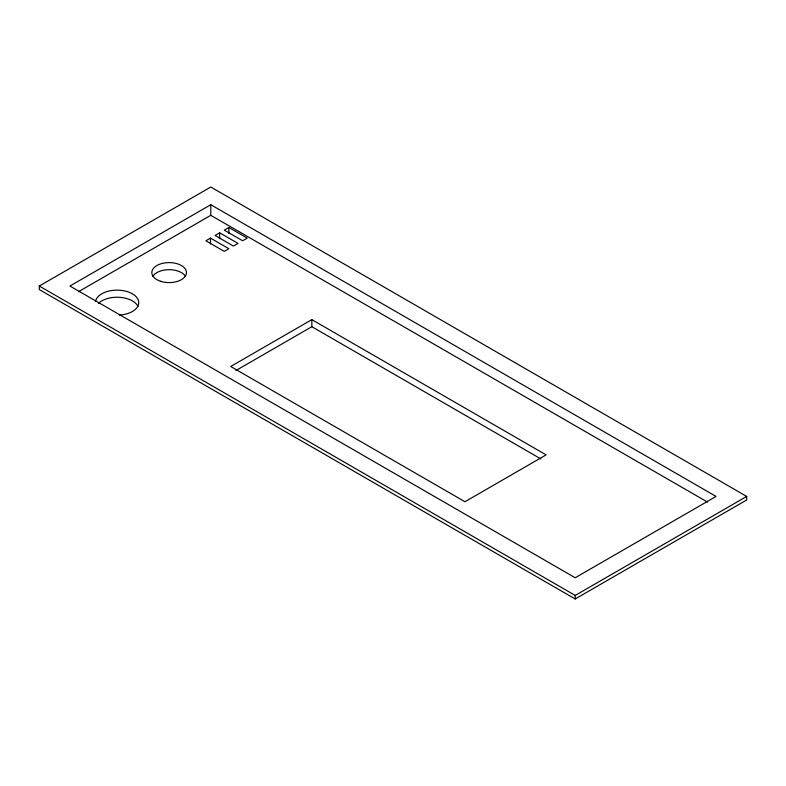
<?xml version="1.0" encoding="UTF-8"?>
<svg xmlns="http://www.w3.org/2000/svg" width="786" height="786" viewBox="0 0 786 786"><rect width="100%" height="100%" fill="white"/><g stroke="black" fill="none" stroke-linecap="round" stroke-linejoin="round"><path stroke-width="1.18" d="M39.3 286.035L210.795 187.029L746.7 496.428L746.7 499.965L575.205 598.971L39.3 289.572L39.3 286.035L575.205 595.434L746.7 496.428M210.795 204.704L69.925 286.035L575.205 577.759L716.075 496.428L210.795 204.704L210.795 215.315L707.587 502.136M78.394 291.753L210.795 215.315M210.481 238.119L205.893 240.771L224.265 251.382L228.864 248.73L210.481 238.119L210.481 244.014M219.667 232.813L215.079 235.466L233.452 246.077L238.05 243.424L219.667 232.813L219.667 238.708M228.864 227.518L224.265 230.16L242.638 240.771L247.236 238.119L228.864 227.518L228.864 233.403M311.846 319.627L230.701 366.482L464.968 501.733L546.113 454.878L311.846 319.627L311.846 326.701L540.817 458.896M235.967 370.511L311.846 326.701M575.205 595.434L575.205 598.971M152.867 276.25A17.321 10.002 0 0 1 169.147 269.667A17.321 10.002 0 0 1 185.427 276.25M95.509 301.569A21.654 12.497 0 0 1 117.586 290.152A21.654 12.497 0 0 1 138.719 302.148A21.654 12.497 0 0 1 119.344 315.088M98.329 303.475A21.654 12.497 0 0 1 119.914 297.334A21.654 12.497 0 0 1 138.002 306.491M160.482 281.26A17.321 10.002 0 0 0 186.469 272.595A17.321 10.002 0 0 0 160.482 263.939A17.321 10.002 0 0 0 160.482 281.26"/></g></svg>
